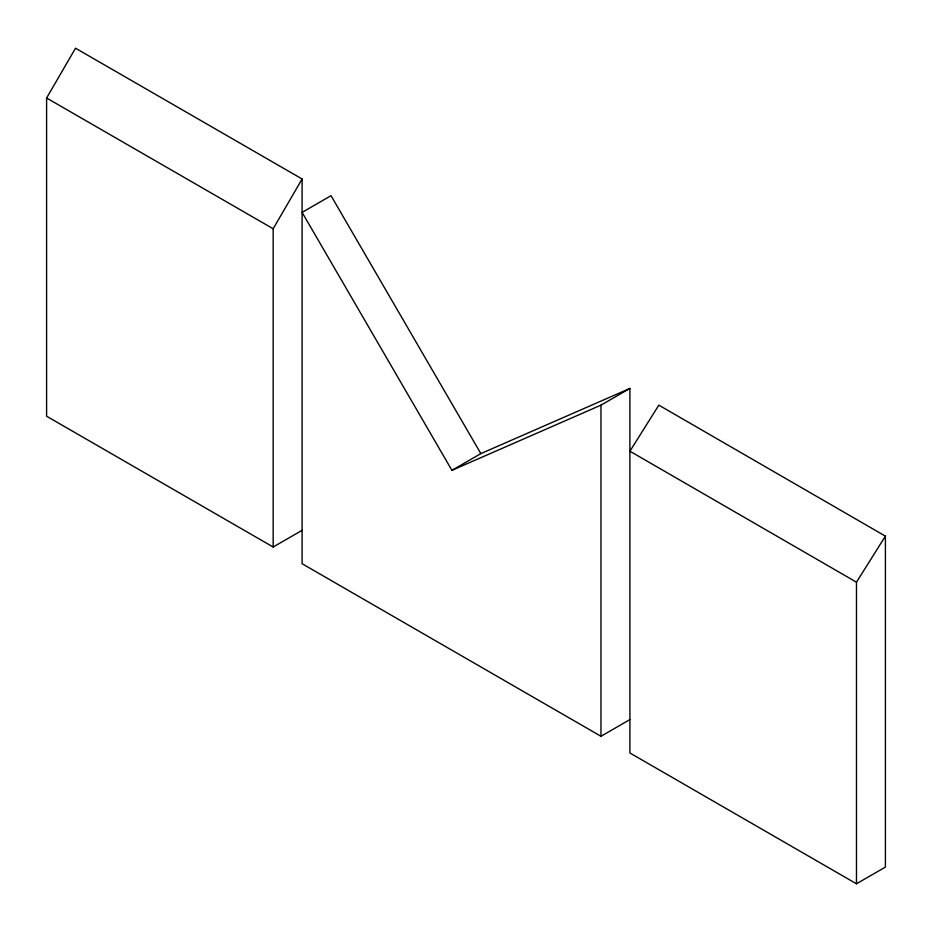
<?xml version="1.0" encoding="UTF-8"?>
<svg xmlns="http://www.w3.org/2000/svg" width="932" height="932" viewBox="0 0 932 932"><rect width="100%" height="100%" fill="white"/><g stroke="black" fill="none" stroke-linecap="round" stroke-linejoin="round"><path stroke-width="1.4" d="M302.096 530.32L273.169 547.026L46.6 416.208L46.6 98L75.527 48.208L302.096 178.991L302.096 563.72L600.977 736.28L629.904 719.586M273.169 547.026L273.169 228.771L302.096 178.991M856.473 582.185L885.4 536.145L658.831 405.152L629.904 451.205L856.473 582.185L856.473 883.792L629.904 752.974L629.904 388.434L480.854 453.604L451.938 470.334L302.096 212.38L331.023 195.685L480.854 453.604M451.938 470.334L600.977 405.152L629.904 388.434M856.473 883.792L885.4 867.086L885.4 536.145M46.6 98L273.169 228.771M600.977 405.152L600.977 736.28"/></g></svg>
